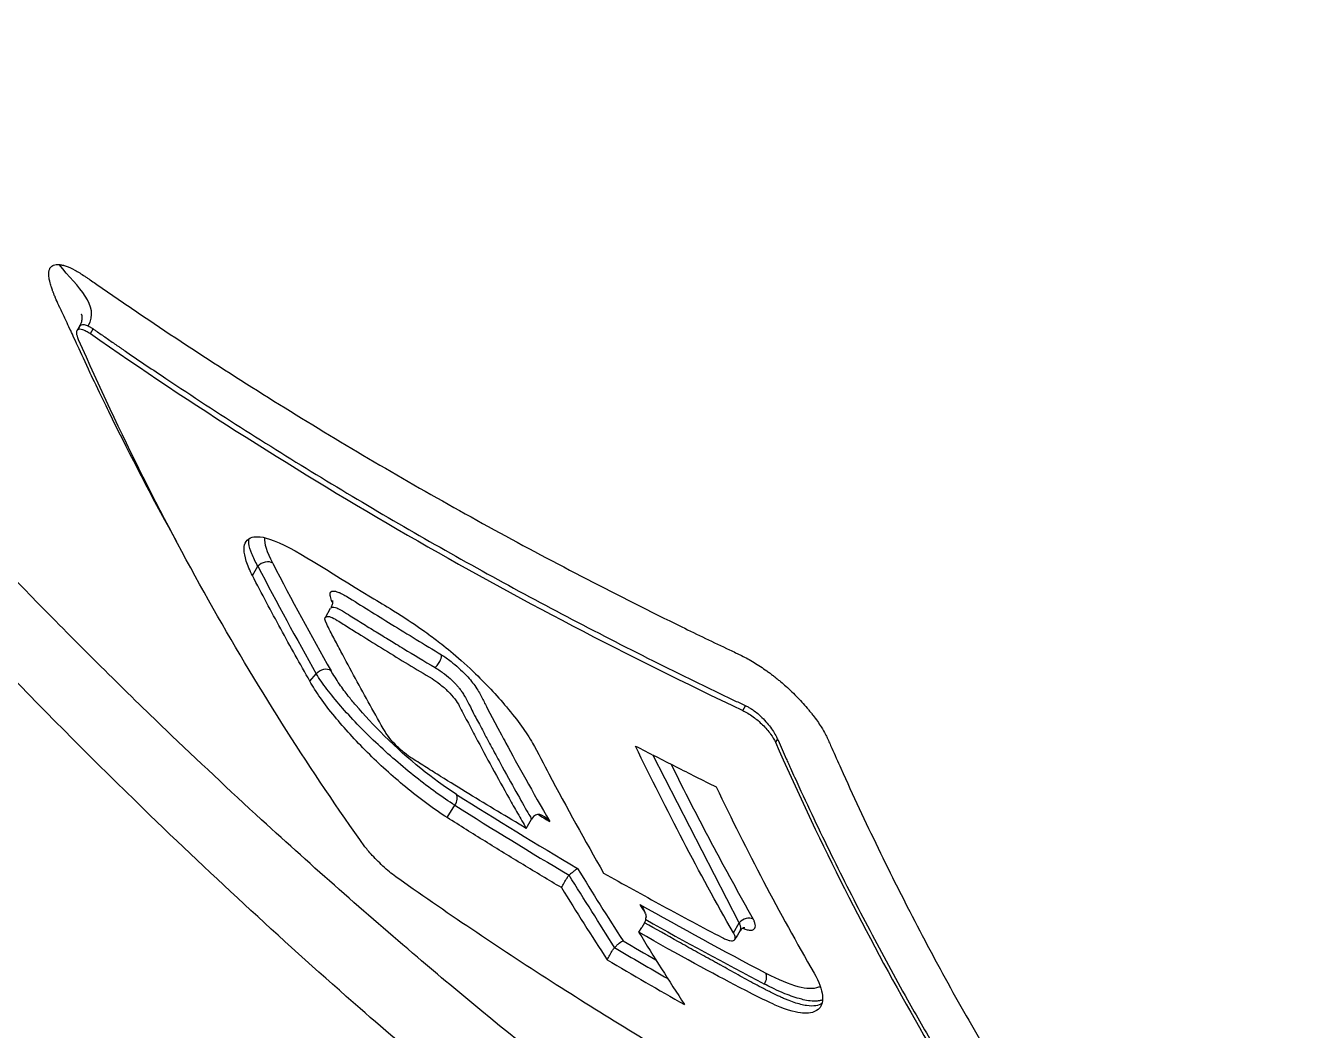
# Model space of a CAD drawing. Header units: millimetres. Extents: x 0 to 4378, y 0 to 2376.
# Drawn here: x 2554.29 to 2578.02, y 1107.85 to 1126.67 of the extents above; entities that cross this region are included whole.
import ezdxf

# ---------------------------------------------------------------- set-up
doc = ezdxf.new("R2010")
doc.units = ezdxf.units.MM
doc.header["$LTSCALE"] = 0.2
doc.layers.add('01_Object Line', color=4, linetype='Continuous')

# ---------------------------------------------------------------- blocks, each defined once
blk = doc.blocks.new('Blk$A32R2-0W24N')
for p, q in [((-153.454, 87.009), (-153.497, 86.935)), ((-153.252, 86.874), (-153.2, 86.963)), ((-150.217, 82.343), (-150.116, 82.518)), ((-148.854, 81.56), (-148.755, 81.732)), ((-149.143, 80.366), (-149.023, 80.504)), ((-146.916, 80.692), (-146.916, 80.692)), ((-141.043, 79.819), (-140.991, 79.908)), ((-145.531, 79.312), (-145.531, 79.312)), ((-140.395, 79.29), (-140.432, 79.226)), ((-141.107, 75.845), (-142.725, 78.986)), ((-146.572, 77.812), (-146.429, 78.044)), ((-145.094, 77.611), (-144.994, 77.785)), ((-142.986, 75.665), (-142.934, 75.755)), ((-142.882, 75.845), (-142.934, 75.755)), ((-142.664, 75.722), (-142.664, 75.722)), ((-141.217, 75.654), (-141.107, 75.845)), ((-140.004, 74.328), (-140.003, 74.328))]:
    blk.add_line(p, q)
for centre, major_axis, ratio, start_param, end_param in [((-149.974, 82.436), (0.178, 0.092), 0.765538, 0.402245, 2.027826), ((-72.587, 168.363), (-60.318, -104.474), 0.577358, 5.92804, 5.957788), ((-72.407, 168.261), (-60.259, -104.281), 0.577484, 5.928254, 5.958002), ((-88.628, 91.389), (83.621, -22.436), 0.369697, 4.019009, 4.03304), ((-88.628, 91.389), (83.621, -22.436), 0.369697, 4.03304, 4.048575), ((-148.574, 79.731), (-1.887, -1.142), 0.164807, 2.686739, 3.109899), ((-148.882, 80.422), (0.174, 0.099), 0.773645, 0.369029, 1.995393), ((-64.311, 163.88), (-60.369, -104.64), 0.577252, 5.914776, 5.957186), ((-146.53, 78.103), (0.107, 0.169), 0.586007, 4.737118, 6.001225), ((-71.067, 161.223), (-98.866, -59.022), 0.777152, 0.373252, 0.401665), ((-70.988, 161.044), (-99.039, -58.95), 0.776926, 0.374253, 0.401019), ((-103.582, 75.998), (-62.109, 23.647), 0.241327, 0.938886, 0.943563), ((-67.973, 166.423), (-60.674, -105.048), 0.577401, 5.976389, 5.997489), ((-68.131, 166.493), (-60.859, -105.378), 0.577385, 5.978619, 5.999674), ((-93.761, 172.265), (26.705, 114.175), 0.494212, 2.6757, 2.678414), ((-71.093, 161.208), (98.842, 59.009), 0.777152, 3.557662, 3.58608), ((-71.009, 161.028), (-99.019, -58.936), 0.776937, 0.418707, 0.445475), ((-140.966, 75.763), (0.174, 0.099), 0.773535, 0.465972, 1.995859), ((-71.716, 158.139), (-96.822, -57.829), 0.777186, 0.401407, 0.409151), ((-66.699, 165.669), (-60.833, -105.398), 0.577331, 5.978461, 5.999516), ((-71.584, 157.962), (-97.083, -57.708), 0.776828, 0.401327, 0.413827), ((-71.718, 157.732), (-97.084, -57.709), 0.776825, 0.401265, 0.419412), ((-140.732, 74.753), (0.093, 0.177), 0.567955, 4.687599, 5.953582)]:
    blk.add_ellipse(centre, major_axis=major_axis, ratio=ratio, start_param=start_param, end_param=end_param)
for points, knots in [([(-53.697, 88.054), (-53.7, 88.055), (-53.725, 88.072), (-53.811, 88.124), (-53.848, 88.147), (-53.974, 88.223), (-54.077, 88.285), (-54.442, 88.503), (-54.759, 88.691), (-55.911, 89.37), (-56.951, 89.979), (-59.07, 91.215), (-60.022, 91.769), (-62.096, 92.974), (-62.954, 93.471), (-63.29, 93.668), (-63.35, 93.702), (-63.594, 93.845), (-63.779, 93.953), (-64.732, 94.512), (-65.564, 94.998), (-67.429, 96.089), (-68.473, 96.699), (-70.07, 97.632), (-70.567, 97.923), (-71.243, 98.317), (-71.402, 98.411), (-71.728, 98.601), (-71.892, 98.696), (-72.393, 98.986), (-72.749, 99.193), (-73.775, 99.788), (-74.449, 100.179), (-76.763, 101.52), (-78.447, 102.495), (-81.041, 103.997), (-81.913, 104.502), (-83.245, 105.273), (-83.696, 105.533), (-85.116, 106.355), (-86.083, 106.914), (-88.011, 108.028), (-88.956, 108.574), (-90.863, 109.676), (-91.814, 110.225), (-93.711, 111.321), (-94.654, 111.865), (-99.276, 114.533), (-103.105, 116.741), (-108.708, 119.969), (-110.395, 120.941), (-115.078, 123.638), (-118.108, 125.382), (-125.732, 129.772), (-130.307, 132.405), (-135.83, 135.586), (-136.92, 136.214), (-138.799, 137.297), (-139.595, 137.756), (-140.968, 138.547), (-141.55, 138.883), (-142.986, 139.711), (-143.831, 140.199), (-145.485, 141.153), (-146.292, 141.619), (-147.079, 142.073)], [0.000001, 0.000001, 0.000001, 0.000001, 0.020999, 0.020999, 0.03362, 0.03362, 0.058853, 0.058853, 0.10929, 0.10929, 0.210139, 0.210139, 0.277387, 0.277387, 0.343259, 0.343259, 0.357255, 0.357255, 0.400141, 0.400141, 0.572106, 0.572106, 0.758153, 0.758153, 0.839265, 0.839265, 0.865124, 0.865124, 0.885821, 0.885821, 0.936976, 0.936976, 1.031169, 1.031169, 1.255712, 1.255712, 1.367089, 1.367089, 1.423303, 1.423303, 1.543936, 1.543936, 1.662482, 1.662482, 1.779397, 1.779397, 1.892284, 1.892284, 2.327177, 2.327177, 2.51121, 2.51121, 2.83327, 2.83327, 3.318061, 3.318061, 3.439024, 3.439024, 3.529698, 3.529698, 3.597738, 3.597738, 3.699741, 3.699741, 3.801674, 3.801674, 3.801674, 3.801674]), ([(-136.433, 67.464), (-136.473, 67.488), (-136.505, 67.506), (-136.576, 67.547), (-136.611, 67.568), (-136.719, 67.631), (-136.791, 67.673), (-137.009, 67.802), (-137.156, 67.889), (-137.614, 68.166), (-137.928, 68.361), (-139.022, 69.056), (-139.822, 69.591), (-142.37, 71.373), (-144.155, 72.735), (-146.326, 74.52), (-146.728, 74.856), (-148.107, 76.028), (-149.081, 76.888), (-150.646, 78.323), (-151.243, 78.883), (-152.604, 80.19), (-153.365, 80.944), (-154.777, 82.383), (-155.43, 83.067), (-156.418, 84.129), (-156.76, 84.501), (-158.801, 86.76), (-160.424, 88.692), (-162.693, 91.611), (-163.418, 92.581), (-164.808, 94.521), (-165.474, 95.491), (-166.725, 97.405), (-167.312, 98.347), (-168.42, 100.22), (-168.939, 101.149), (-171.365, 105.761), (-172.663, 109.179), (-173.392, 112.861), (-173.491, 113.527), (-173.641, 115.123), (-173.643, 116.017), (-173.515, 117.251), (-173.449, 117.644), (-173.275, 118.393), (-173.165, 118.749), (-173.034, 119.085)], [0.000001, 0.000001, 0.000001, 0.000001, 0.017289, 0.017289, 0.034993, 0.034993, 0.070506, 0.070506, 0.142461, 0.142461, 0.294734, 0.294734, 0.67969, 0.67969, 1.52071, 1.52071, 1.712137, 1.712137, 2.17847, 2.17847, 2.468632, 2.468632, 2.845677, 2.845677, 3.177241, 3.177241, 3.354712, 3.354712, 4.246918, 4.246918, 4.688059, 4.688059, 5.129475, 5.129475, 5.562211, 5.562211, 5.997516, 5.997516, 7.753462, 7.753462, 8.159608, 8.159608, 8.770872, 8.770872, 9.07783, 9.07783, 9.385555, 9.385555, 9.385555, 9.385555]), ([(-135.914, 65.213), (-136.083, 65.311), (-136.534, 65.57), (-137.598, 66.227), (-138.025, 66.499), (-138.74, 66.966), (-139.027, 67.156), (-140.457, 68.121), (-141.619, 68.953), (-143.558, 70.414), (-144.336, 71.02), (-146.147, 72.478), (-147.179, 73.344), (-149.574, 75.438), (-150.929, 76.688), (-154.037, 79.704), (-155.772, 81.506), (-157.881, 83.852), (-158.319, 84.349), (-158.968, 85.099), (-159.182, 85.348), (-159.605, 85.846), (-159.815, 86.095), (-160.131, 86.475), (-160.237, 86.603), (-160.555, 86.988), (-160.762, 87.24), (-161.171, 87.744), (-161.371, 87.994), (-161.669, 88.369), (-161.767, 88.494), (-161.969, 88.751), (-162.073, 88.883), (-162.277, 89.146), (-162.379, 89.277), (-162.684, 89.673), (-162.888, 89.941), (-163.27, 90.446), (-163.455, 90.693), (-163.818, 91.184), (-163.996, 91.426), (-164.529, 92.161), (-164.878, 92.653), (-165.581, 93.663), (-165.937, 94.187), (-166.583, 95.159), (-166.874, 95.606), (-167.251, 96.199), (-167.329, 96.323), (-167.721, 96.947), (-168.022, 97.44), (-168.463, 98.179), (-168.608, 98.425), (-168.89, 98.912), (-169.029, 99.155), (-169.302, 99.639), (-169.434, 99.877), (-169.632, 100.237), (-169.698, 100.359), (-169.826, 100.596), (-169.888, 100.71), (-170.014, 100.948), (-170.077, 101.068), (-170.254, 101.406), (-170.372, 101.635), (-171.369, 103.598), (-172.117, 105.283), (-172.776, 107.039), (-172.83, 107.188), (-172.937, 107.483), (-172.988, 107.627), (-173.086, 107.908), (-173.133, 108.047), (-173.224, 108.318), (-173.267, 108.451), (-173.351, 108.712), (-173.391, 108.841), (-173.505, 109.21), (-173.577, 109.454), (-173.774, 110.15), (-173.889, 110.602), (-174.03, 111.214), (-174.071, 111.401), (-174.128, 111.676), (-174.145, 111.763), (-174.195, 112.018), (-174.226, 112.185), (-174.281, 112.506), (-174.306, 112.659), (-174.371, 113.097), (-174.408, 113.377), (-174.489, 114.136), (-174.52, 114.604), (-174.539, 115.394), (-174.535, 115.724), (-174.497, 116.525), (-174.448, 116.985), (-174.335, 117.64), (-174.291, 117.853), (-174.215, 118.164), (-174.188, 118.267), (-174.145, 118.418), (-174.13, 118.468), (-174.107, 118.542), (-174.1, 118.567), (-174.088, 118.604), (-174.084, 118.616), (-174.076, 118.641), (-174.072, 118.653), (-174.068, 118.665)], [0.000492, 0.000492, 0.000492, 0.000492, 0.070477, 0.070477, 0.116784, 0.116784, 0.147598, 0.147598, 0.270163, 0.270163, 0.35129, 0.35129, 0.459378, 0.459378, 0.603543, 0.603543, 0.795477, 0.795477, 0.846759, 0.846759, 0.872247, 0.872247, 0.897546, 0.897546, 0.910816, 0.910816, 0.936058, 0.936058, 0.961053, 0.961053, 0.973407, 0.973407, 0.986612, 0.986612, 0.999925, 0.999925, 1.026343, 1.026343, 1.051465, 1.051465, 1.076258, 1.076258, 1.125243, 1.125243, 1.177878, 1.177878, 1.224985, 1.224985, 1.237745, 1.237745, 1.287061, 1.287061, 1.311764, 1.311764, 1.336615, 1.336615, 1.361333, 1.361333, 1.372959, 1.372959, 1.384222, 1.384222, 1.395507, 1.395507, 1.41867, 1.41867, 1.596072, 1.596072, 1.612752, 1.612752, 1.628768, 1.628768, 1.644172, 1.644172, 1.659003, 1.659003, 1.673475, 1.673475, 1.702106, 1.702106, 1.756638, 1.756638, 1.781274, 1.781274, 1.792708, 1.792708, 1.814679, 1.814679, 1.835454, 1.835454, 1.874477, 1.874477, 1.942807, 1.942807, 1.994085, 1.994085, 2.070998, 2.070998, 2.109452, 2.109452, 2.128666, 2.128666, 2.138273, 2.138273, 2.143077, 2.143077, 2.145479, 2.145479, 2.147874, 2.147874, 2.147874, 2.147874]), ([(-135.914, 65.213), (-135.813, 65.156), (-135.475, 64.963), (-134.851, 64.622), (-134.587, 64.48), (-133.808, 64.073), (-133.294, 63.817), (-131.779, 63.099), (-130.797, 62.682), (-129.227, 62.088), (-128.592, 61.867), (-127.631, 61.567), (-127.288, 61.467), (-126.047, 61.134), (-125.181, 60.953), (-123.277, 60.682), (-122.247, 60.632), (-120.767, 60.742), (-120.257, 60.82), (-117.427, 61.499), (-116.052, 62.893), (-114.904, 65.428), (-114.658, 66.522), (-114.481, 69.563), (-114.687, 72.529), (-117.2, 79.25), (-118.322, 81.641), (-121.059, 86.578), (-122.673, 89.121), (-124.493, 91.668)], [-11.591769, -11.591769, -11.591769, -11.591769, -11.369233, -11.369233, -11.2055, -11.2055, -10.879051, -10.879051, -10.229253, -10.229253, -9.808886, -9.808886, -9.569695, -9.569695, -8.931682, -8.931682, -8.097781, -8.097781, -7.622133, -7.622133, -5.29353, -5.29353, -3.945591, -3.945591, -1.974095, -1.974095, -0.987299, -0.987299, -0.000001, -0.000001, -0.000001, -0.000001]), ([(-136.433, 67.464), (-136.407, 67.45), (-136.387, 67.438), (-136.342, 67.412), (-136.32, 67.399), (-136.252, 67.361), (-136.206, 67.335), (-136.07, 67.258), (-135.979, 67.207), (-135.703, 67.053), (-135.519, 66.952), (-134.927, 66.634), (-134.527, 66.428), (-132.979, 65.66), (-131.848, 65.167), (-129.302, 64.199), (-127.904, 63.783), (-124.735, 63.127), (-123.057, 63.04), (-119.25, 63.631), (-117.759, 64.804), (-115.836, 68.339), (-115.814, 70.939), (-116.679, 75.912), (-117.602, 78.668), (-120.363, 84.636), (-122.185, 87.799), (-124.398, 91.048)], [-6.407087, -6.407087, -6.407087, -6.407087, -6.401237, -6.401237, -6.39525, -6.39525, -6.383254, -6.383254, -6.359103, -6.359103, -6.309555, -6.309555, -6.200269, -6.200269, -5.881807, -5.881807, -5.449682, -5.449682, -4.832371, -4.832371, -3.815475, -3.815475, -2.514487, -2.514487, -1.264317, -1.264317, -0.000001, -0.000001, -0.000001, -0.000001]), ([(-151.636, 82.976), (-152.036, 83.697), (-152.421, 84.433), (-152.793, 85.184), (-152.872, 85.344), (-152.943, 85.489), (-153.007, 85.619), (-153.109, 85.831), (-153.191, 86.004), (-153.253, 86.136), (-153.44, 86.534), (-153.565, 86.81), (-153.633, 86.958), (-153.659, 87.014), (-153.683, 87.067), (-153.706, 87.115), (-153.721, 87.148), (-153.732, 87.171), (-153.76, 87.23), (-153.775, 87.263), (-153.793, 87.302), (-153.815, 87.348), (-153.816, 87.351), (-153.818, 87.354), (-153.82, 87.358), (-153.847, 87.416), (-153.87, 87.467), (-153.889, 87.509), (-153.898, 87.53), (-153.906, 87.549), (-153.913, 87.566), (-153.917, 87.575), (-153.922, 87.587), (-153.928, 87.602), (-153.931, 87.609), (-153.934, 87.617), (-153.938, 87.626), (-153.94, 87.633), (-153.943, 87.639), (-153.946, 87.646), (-153.948, 87.652), (-153.95, 87.657), (-153.952, 87.663), (-153.955, 87.672), (-153.959, 87.68), (-153.962, 87.689), (-153.97, 87.712), (-153.978, 87.735), (-153.985, 87.758), (-153.993, 87.784), (-154.003, 87.816), (-154.011, 87.853), (-154.018, 87.88), (-154.024, 87.91), (-154.027, 87.941), (-154.029, 87.961), (-154.03, 87.978), (-154.03, 87.993), (-154.03, 87.998), (-154.029, 88.003), (-154.029, 88.008), (-154.029, 88.013), (-154.029, 88.018), (-154.028, 88.022), (-154.027, 88.033), (-154.026, 88.042), (-154.024, 88.05), (-154.022, 88.061), (-154.019, 88.069), (-154.017, 88.073), (-154.015, 88.081), (-154.011, 88.089), (-154.008, 88.096), (-153.996, 88.117), (-153.979, 88.136), (-153.954, 88.148), (-153.95, 88.15), (-153.946, 88.152), (-153.942, 88.154), (-153.926, 88.161), (-153.909, 88.164), (-153.894, 88.166), (-153.868, 88.169), (-153.847, 88.167), (-153.837, 88.166)], [-0.9584839, -0.9584839, -0.9584839, -0.9584839, -0.5714286, -0.5714286, -0.5714286, -0.517013, -0.517013, -0.517013, -0.4285714, -0.4285714, -0.4285714, -0.2857143, -0.2857143, -0.2857143, -0.2513176, -0.2513176, -0.2513176, -0.2280904, -0.2280904, -0.2280904, -0.2152452, -0.2152452, -0.2152452, -0.2142857, -0.2142857, -0.2142857, -0.1903263, -0.1903263, -0.1903263, -0.1785714, -0.1785714, -0.1785714, -0.170079, -0.170079, -0.170079, -0.1658975, -0.1658975, -0.1658975, -0.16301, -0.16301, -0.16301, -0.1607143, -0.1607143, -0.1607143, -0.15572, -0.15572, -0.15572, -0.1428571, -0.1428571, -0.1428571, -0.1223688, -0.1223688, -0.1223688, -0.1071429, -0.1071429, -0.1071429, -0.0986615, -0.0986615, -0.0986615, -0.0956016, -0.0956016, -0.0956016, -0.0922441, -0.0922441, -0.0922441, -0.0841138, -0.0841138, -0.0841138, -0.0714286, -0.0714286, -0.0714286, -0.0625785, -0.0625785, -0.0625785, -0.0357143, -0.0357143, -0.0357143, -0.0328765, -0.0328765, -0.0328765, -0.0209459, -0.0209459, -0.0209459, 0, 0, 0, 0]), ([(-153.837, 88.166), (-153.827, 88.165), (-153.817, 88.164), (-153.806, 88.162), (-153.801, 88.162), (-153.796, 88.161), (-153.791, 88.16), (-153.785, 88.159), (-153.78, 88.157), (-153.774, 88.156), (-153.769, 88.155), (-153.763, 88.154), (-153.757, 88.152), (-153.751, 88.151), (-153.746, 88.149), (-153.74, 88.147), (-153.728, 88.144), (-153.716, 88.14), (-153.703, 88.136), (-153.654, 88.118), (-153.599, 88.094), (-153.541, 88.062), (-153.482, 88.031), (-153.42, 87.992), (-153.355, 87.948), (-153.338, 87.937), (-153.322, 87.925), (-153.305, 87.914), (-153.289, 87.902), (-153.272, 87.891), (-153.256, 87.879), (-153.223, 87.856), (-153.19, 87.834), (-153.157, 87.811), (-152.892, 87.627), (-152.626, 87.445), (-152.359, 87.264), (-151.825, 86.903), (-151.285, 86.547), (-150.74, 86.197), (-150.195, 85.847), (-149.645, 85.502), (-149.09, 85.164), (-148.535, 84.826), (-147.976, 84.494), (-147.411, 84.167)], [-1, -1, -1, -1, -0.9989185, -0.9989185, -0.9989185, -0.9983778, -0.9983778, -0.9983778, -0.9978371, -0.9978371, -0.9978371, -0.9972963, -0.9972963, -0.9972963, -0.9967556, -0.9967556, -0.9967556, -0.9956741, -0.9956741, -0.9956741, -0.9913482, -0.9913482, -0.9913482, -0.9870224, -0.9870224, -0.9870224, -0.9859409, -0.9859409, -0.9859409, -0.9848594, -0.9848594, -0.9848594, -0.9826965, -0.9826965, -0.9826965, -0.965393, -0.965393, -0.965393, -0.930786, -0.930786, -0.930786, -0.896179, -0.896179, -0.896179, -0.8616263, -0.8616263, -0.8616263, -0.8616263]), ([(-153.453, 87.01), (-153.444, 87.026), (-153.435, 87.043), (-153.422, 87.074), (-153.417, 87.088), (-153.406, 87.126), (-153.404, 87.148), (-153.403, 87.183), (-153.405, 87.196), (-153.407, 87.212), (-153.408, 87.216), (-153.411, 87.226), (-153.412, 87.228), (-153.413, 87.229), (-153.413, 87.23), (-153.414, 87.232), (-153.414, 87.233), (-153.415, 87.235), (-153.416, 87.236), (-153.416, 87.238), (-153.416, 87.238), (-153.416, 87.238), (-153.416, 87.238), (-153.416, 87.238), (-153.416, 87.238), (-153.416, 87.238)], [0, 0, 0, 0, 0.00597367, 0.00597367, 0.01138515, 0.01138515, 0.02053171, 0.02053171, 0.02921049, 0.02921049, 0.03389334, 0.03389334, 0.03922284, 0.03922284, 0.04001784, 0.04001784, 0.04080401, 0.04080401, 0.04131178, 0.04131178, 0.0413347, 0.0413347, 0.0413533, 0.0413533, 0.04135544, 0.04135544, 0.04135544, 0.04135544]), ([(-153.471, 86.76), (-153.491, 86.807), (-153.504, 86.847), (-153.509, 86.914), (-153.501, 86.939), (-153.462, 86.963), (-153.434, 86.963), (-153.377, 86.945), (-153.354, 86.935), (-153.305, 86.909), (-153.279, 86.893), (-153.252, 86.874)], [-0.09630603, -0.09630603, -0.09630603, -0.09630603, -0.07320762, -0.07320762, -0.04828154, -0.04828154, -0.02519492, -0.02519492, -0.01231734, -0.01231734, -0.000001, -0.000001, -0.000001, -0.000001]), ([(-153.454, 87.009), (-153.447, 87.022), (-153.436, 87.032), (-153.422, 87.038), (-153.407, 87.044), (-153.388, 87.046), (-153.366, 87.043), (-153.344, 87.04), (-153.319, 87.032), (-153.291, 87.019)], [0.4848578, 0.4848578, 0.4848578, 0.4848578, 0.647914, 0.647914, 0.647914, 0.823957, 0.823957, 0.823957, 0.9999999, 0.9999999, 0.9999999, 0.9999999]), ([(-153.291, 87.019), (-153.278, 87.013), (-153.265, 87.005), (-153.251, 86.997), (-153.244, 86.992), (-153.236, 86.988), (-153.229, 86.983), (-153.222, 86.978), (-153.215, 86.973), (-153.207, 86.968), (-153.205, 86.966), (-153.203, 86.965), (-153.2, 86.963)], [0.0000001, 0.0000001, 0.0000001, 0.0000001, 0.4648523, 0.4648523, 0.4648523, 0.6972784, 0.6972784, 0.6972784, 0.9297046, 0.9297046, 0.9297046, 0.9999999, 0.9999999, 0.9999999, 0.9999999]), ([(-153.252, 86.874), (-151.342, 85.542), (-149.363, 84.284), (-147.316, 83.103), (-145.288, 81.932), (-143.195, 80.837), (-141.043, 79.819)], [0, 0, 0, 0, 0.502185, 0.502185, 0.502185, 1, 1, 1, 1]), ([(-153.2, 86.963), (-153.195, 86.96), (-153.19, 86.956), (-153.185, 86.952), (-153.177, 86.947), (-153.17, 86.942), (-153.162, 86.936), (-153.147, 86.926), (-153.132, 86.915), (-153.117, 86.905), (-153.056, 86.863), (-152.996, 86.821), (-152.935, 86.779), (-152.874, 86.737), (-152.814, 86.695), (-152.753, 86.653), (-152.738, 86.643), (-152.722, 86.632), (-152.707, 86.622), (-152.692, 86.611), (-152.677, 86.601), (-152.662, 86.591), (-152.631, 86.57), (-152.601, 86.549), (-152.57, 86.528), (-152.327, 86.362), (-152.082, 86.196), (-151.836, 86.032), (-151.344, 85.704), (-150.848, 85.38), (-150.347, 85.061), (-149.847, 84.743), (-149.342, 84.429), (-148.832, 84.12), (-148.323, 83.811), (-147.809, 83.507), (-147.291, 83.207), (-146.774, 82.908), (-146.251, 82.614), (-145.725, 82.324), (-145.199, 82.035), (-144.668, 81.751), (-144.134, 81.471), (-143.599, 81.192), (-143.061, 80.917), (-142.518, 80.648), (-142.247, 80.513), (-141.975, 80.38), (-141.702, 80.248), (-141.668, 80.231), (-141.633, 80.215), (-141.599, 80.198), (-141.582, 80.19), (-141.565, 80.182), (-141.548, 80.174), (-141.531, 80.166), (-141.514, 80.157), (-141.497, 80.149), (-141.428, 80.116), (-141.36, 80.083), (-141.291, 80.051), (-141.223, 80.018), (-141.154, 79.985), (-141.085, 79.953), (-141.068, 79.945), (-141.051, 79.937), (-141.034, 79.928), (-141.025, 79.924), (-141.017, 79.92), (-141.008, 79.916), (-141.003, 79.914), (-140.997, 79.911), (-140.991, 79.908)], [0, 0, 0, 0, 0.0013857, 0.0013857, 0.0013857, 0.0033723, 0.0033723, 0.0033723, 0.0073454, 0.0073454, 0.0073454, 0.0232379, 0.0232379, 0.0232379, 0.0391303, 0.0391303, 0.0391303, 0.0431034, 0.0431034, 0.0431034, 0.0470765, 0.0470765, 0.0470765, 0.0550227, 0.0550227, 0.0550227, 0.1185925, 0.1185925, 0.1185925, 0.2457321, 0.2457321, 0.2457321, 0.3728716, 0.3728716, 0.3728716, 0.5000112, 0.5000112, 0.5000112, 0.6271507, 0.6271507, 0.6271507, 0.7543218, 0.7543218, 0.7543218, 0.8814771, 0.8814771, 0.8814771, 0.9450548, 0.9450548, 0.9450548, 0.953002, 0.953002, 0.953002, 0.9569756, 0.9569756, 0.9569756, 0.9609492, 0.9609492, 0.9609492, 0.9768436, 0.9768436, 0.9768436, 0.992738, 0.992738, 0.992738, 0.9967116, 0.9967116, 0.9967116, 0.9986984, 0.9986984, 0.9986984, 1, 1, 1, 1]), ([(-148.112, 77.267), (-149.122, 78.681), (-150.069, 80.169), (-151.86, 83.332), (-152.7, 85.009), (-153.471, 86.76)], [-1.719587, -1.719587, -1.719587, -1.719587, -0.870829, -0.870829, -0.000001, -0.000001, -0.000001, -0.000001]), ([(-147.411, 84.167), (-147.41, 84.167), (-147.409, 84.166), (-147.408, 84.166), (-146.843, 83.839), (-146.272, 83.518), (-145.697, 83.203), (-145.121, 82.888), (-144.54, 82.579), (-143.955, 82.276), (-143.37, 81.973), (-142.78, 81.676), (-142.185, 81.385), (-141.887, 81.24), (-141.589, 81.096), (-141.289, 80.953), (-141.252, 80.935), (-141.214, 80.918), (-141.177, 80.9), (-141.158, 80.891), (-141.139, 80.882), (-141.12, 80.873), (-141.102, 80.864), (-141.083, 80.855), (-141.064, 80.846), (-140.988, 80.809), (-140.91, 80.766), (-140.831, 80.718), (-140.752, 80.669), (-140.671, 80.616), (-140.592, 80.559), (-140.572, 80.545), (-140.552, 80.53), (-140.532, 80.515), (-140.523, 80.508), (-140.513, 80.5), (-140.503, 80.493)], [-0.8616263, -0.8616263, -0.8616263, -0.8616263, -0.861572, -0.861572, -0.861572, -0.826965, -0.826965, -0.826965, -0.7923494, -0.7923494, -0.7923494, -0.7577381, -0.7577381, -0.7577381, -0.7404325, -0.7404325, -0.7404325, -0.7382693, -0.7382693, -0.7382693, -0.7371877, -0.7371877, -0.7371877, -0.7361061, -0.7361061, -0.7361061, -0.7317796, -0.7317796, -0.7317796, -0.7274532, -0.7274532, -0.7274532, -0.7263716, -0.7263716, -0.7263716, -0.7258308, -0.7258308, -0.7258308, -0.7258308]), ([(-150.217, 82.343), (-150.268, 82.441), (-150.308, 82.533), (-150.36, 82.696), (-150.373, 82.767), (-150.374, 82.896), (-150.361, 83.007), (-150.185, 83.079), (-150.078, 83.087), (-149.456, 82.883), (-148.794, 82.413), (-147.832, 81.839), (-147.755, 81.797), (-147.177, 81.435), (-146.922, 81.248), (-146.659, 81.048), (-146.398, 80.844), (-145.858, 80.328), (-145.65, 80.106), (-145.25, 79.629), (-145.092, 79.406), (-144.882, 79.048), (-144.751, 78.785), (-144.337, 78.002), (-143.995, 77.382), (-143.646, 76.774)], [-1.490546, -1.490546, -1.490546, -1.490546, -1.372171, -1.372171, -1.254036, -1.254036, -1.123299, -1.123299, -1.043679, -1.043679, -0.850826, -0.850826, -0.807838, -0.807838, -0.709589, -0.709589, -0.595224, -0.595224, -0.510831, -0.510831, -0.413449, -0.413449, -0.333919, -0.333919, 0, 0, 0, 0]), ([(-150.116, 82.518), (-150.164, 82.602), (-150.202, 82.681), (-150.231, 82.752), (-150.259, 82.823), (-150.277, 82.886), (-150.284, 82.942), (-150.288, 82.969), (-150.289, 82.995), (-150.287, 83.018), (-150.287, 83.023), (-150.286, 83.029), (-150.285, 83.034)], [0, 0, 0, 0, 0.1145176, 0.1145176, 0.1145176, 0.2290353, 0.2290353, 0.2290353, 0.2862941, 0.2862941, 0.2862941, 0.2995311, 0.2995311, 0.2995311, 0.2995311]), ([(-149.143, 80.366), (-149.327, 80.69), (-149.509, 81.016), (-149.867, 81.675), (-150.043, 82.007), (-150.217, 82.343)], [0.000001, 0.000001, 0.000001, 0.000001, 0.1762141, 0.1762141, 0.3524272, 0.3524272, 0.3524272, 0.3524272]), ([(-148.715, 81.829), (-148.718, 81.835), (-148.72, 81.841), (-148.723, 81.846), (-148.73, 81.861), (-148.743, 81.89), (-148.753, 81.926), (-148.764, 81.963), (-148.765, 81.984), (-148.765, 81.997), (-148.765, 82.005), (-148.764, 82.012), (-148.762, 82.019), (-148.761, 82.025), (-148.758, 82.03), (-148.755, 82.034), (-148.753, 82.037), (-148.752, 82.038), (-148.75, 82.04), (-148.74, 82.05), (-148.725, 82.055), (-148.706, 82.055), (-148.7, 82.055), (-148.686, 82.055), (-148.661, 82.049)], [-0.1950404, -0.1950404, -0.1950404, -0.1950404, -0.1875, -0.1875, -0.1875, -0.15625, -0.15625, -0.15625, -0.125, -0.125, -0.125, -0.1132064, -0.1132064, -0.1132064, -0.1029257, -0.1029257, -0.1029257, -0.0982143, -0.0982143, -0.0982143, -0.0714286, -0.0714286, -0.0714286, -0.0535714, -0.0535714, -0.0535714, -0.0535714]), ([(-148.661, 82.049), (-148.653, 82.047), (-148.645, 82.045), (-148.637, 82.042), (-148.625, 82.038), (-148.615, 82.034), (-148.604, 82.03), (-148.59, 82.024), (-148.568, 82.015), (-148.535, 81.998), (-148.501, 81.981), (-148.473, 81.964), (-148.453, 81.953)], [-0.05357143, -0.05357143, -0.05357143, -0.05357143, -0.04596765, -0.04596765, -0.04596765, -0.03571429, -0.03571429, -0.03571429, -0.01785714, -0.01785714, -0.01785714, 0, 0, 0, 0]), ([(-148.745, 81.744), (-148.742, 81.749), (-148.74, 81.754), (-148.729, 81.781), (-148.721, 81.802), (-148.714, 81.832), (-148.713, 81.842), (-148.711, 81.855), (-148.711, 81.859), (-148.711, 81.869), (-148.711, 81.873), (-148.711, 81.877), (-148.711, 81.878), (-148.711, 81.878)], [0.00184563, 0.00184563, 0.00184563, 0.00184563, 0.00366163, 0.00366163, 0.01095725, 0.01095725, 0.01487685, 0.01487685, 0.01720262, 0.01720262, 0.02085476, 0.02085476, 0.02385617, 0.02385617, 0.02385617, 0.02385617]), ([(-148.661, 81.745), (-148.636, 81.737), (-148.605, 81.722), (-148.568, 81.701), (-148.525, 81.677), (-148.474, 81.645), (-148.422, 81.612), (-148.342, 81.562), (-148.257, 81.51), (-148.164, 81.451), (-148.082, 81.401), (-147.996, 81.348), (-147.904, 81.291), (-147.822, 81.24), (-147.736, 81.187), (-147.644, 81.132), (-147.606, 81.108), (-147.568, 81.085), (-147.528, 81.061), (-147.481, 81.032), (-147.433, 81.003), (-147.384, 80.973), (-147.203, 80.863), (-147.007, 80.746), (-146.796, 80.62)], [0.4004159, 0.4004159, 0.4004159, 0.4004159, 0.4570088, 0.4570088, 0.4570088, 0.5226685, 0.5226685, 0.5226685, 0.6227312, 0.6227312, 0.6227312, 0.7095476, 0.7095476, 0.7095476, 0.7873, 0.7873, 0.7873, 0.8197623, 0.8197623, 0.8197623, 0.8583457, 0.8583457, 0.8583457, 1, 1, 1, 1]), ([(-148.829, 81.434), (-148.87, 81.512), (-148.871, 81.563), (-148.815, 81.583), (-148.788, 81.58), (-148.718, 81.556), (-148.676, 81.534), (-148.557, 81.459), (-148.483, 81.413), (-148.337, 81.32), (-148.263, 81.274), (-148.043, 81.137), (-147.896, 81.045), (-147.6, 80.864), (-147.452, 80.773), (-147.155, 80.593), (-147.006, 80.503), (-146.81, 80.386), (-146.76, 80.35), (-146.658, 80.269), (-146.607, 80.224), (-146.464, 80.081), (-146.388, 79.985), (-146.323, 79.858), (-146.297, 79.809), (-146.247, 79.711), (-146.222, 79.663), (-146.145, 79.517), (-146.094, 79.42), (-145.94, 79.13), (-145.837, 78.938), (-145.628, 78.555), (-145.522, 78.365), (-145.363, 78.081), (-145.31, 77.987), (-145.202, 77.799), (-145.148, 77.705), (-145.094, 77.611)], [0, 0, 0, 0, 0.049586, 0.049586, 0.074046, 0.074046, 0.09857, 0.09857, 0.137167, 0.137167, 0.175764, 0.175764, 0.252958, 0.252958, 0.330152, 0.330152, 0.407345, 0.407345, 0.43188, 0.43188, 0.45635, 0.45635, 0.505944, 0.505944, 0.536823, 0.536823, 0.567702, 0.567702, 0.629461, 0.629461, 0.752975, 0.752975, 0.876487, 0.876487, 0.938244, 0.938244, 1, 1, 1, 1]), ([(-145.094, 77.611), (-145.274, 77.718), (-145.453, 77.825), (-145.632, 77.932), (-145.811, 78.04), (-145.989, 78.148), (-146.166, 78.257), (-146.344, 78.366), (-146.521, 78.475), (-146.697, 78.585), (-146.785, 78.64), (-146.874, 78.695), (-146.961, 78.751), (-147.049, 78.806), (-147.137, 78.861), (-147.225, 78.917), (-147.271, 78.946), (-147.321, 78.982), (-147.371, 79.024), (-147.422, 79.065), (-147.473, 79.11), (-147.52, 79.157), (-147.616, 79.252), (-147.694, 79.346), (-147.737, 79.422), (-147.83, 79.586), (-147.924, 79.751), (-148.016, 79.918), (-148.109, 80.084), (-148.2, 80.251), (-148.291, 80.418), (-148.383, 80.586), (-148.473, 80.755), (-148.563, 80.924), (-148.607, 81.009), (-148.652, 81.093), (-148.697, 81.179), (-148.719, 81.221), (-148.741, 81.264), (-148.763, 81.306), (-148.785, 81.349), (-148.807, 81.392), (-148.829, 81.434)], [0, 0, 0, 0, 0.102758, 0.102758, 0.102758, 0.205514, 0.205514, 0.205514, 0.30827, 0.30827, 0.30827, 0.359648, 0.359648, 0.359648, 0.411026, 0.411026, 0.411026, 0.438236, 0.438236, 0.438236, 0.465377, 0.465377, 0.465377, 0.5204, 0.5204, 0.5204, 0.640302, 0.640302, 0.640302, 0.760202, 0.760202, 0.760202, 0.880101, 0.880101, 0.880101, 0.94005, 0.94005, 0.94005, 0.970025, 0.970025, 0.970025, 1, 1, 1, 1]), ([(-146.499, 80.734), (-146.454, 80.699), (-146.407, 80.659), (-146.359, 80.615), (-146.309, 80.57), (-146.263, 80.525), (-146.219, 80.479)], [0.03663506, 0.03663506, 0.03663506, 0.03663506, 0.0625, 0.0625, 0.0625, 0.09375, 0.09375, 0.09375, 0.09375]), ([(-146.429, 78.044), (-146.543, 78.116), (-146.663, 78.197), (-146.908, 78.373), (-147.034, 78.469), (-147.288, 78.67), (-147.415, 78.776), (-147.667, 78.994), (-147.791, 79.107), (-148.032, 79.335), (-148.148, 79.45), (-148.367, 79.678), (-148.471, 79.791), (-148.661, 80.011), (-148.748, 80.117), (-148.902, 80.32), (-148.968, 80.415), (-149.023, 80.504)], [0, 0, 0, 0, 0.125, 0.125, 0.25, 0.25, 0.375, 0.375, 0.5, 0.5, 0.625, 0.625, 0.75, 0.75, 0.875, 0.875, 1, 1, 1, 1]), ([(-146.4, 78.248), (-146.844, 78.53), (-147.29, 78.892), (-147.75, 79.345), (-147.947, 79.54), (-148.125, 79.73), (-148.282, 79.916), (-148.334, 79.976), (-148.381, 80.034), (-148.425, 80.089), (-148.477, 80.156), (-148.532, 80.231), (-148.589, 80.313), (-148.648, 80.398), (-148.701, 80.481), (-148.747, 80.563)], [-1, -1, -1, -1, -0.5, -0.5, -0.5, -0.285714, -0.285714, -0.285714, -0.2, -0.2, -0.2, -0.114286, -0.114286, -0.114286, 0, 0, 0, 0]), ([(-146.796, 80.62), (-146.735, 80.583), (-146.677, 80.543), (-146.627, 80.504), (-146.57, 80.461), (-146.525, 80.42), (-146.493, 80.391), (-146.479, 80.377), (-146.464, 80.364), (-146.451, 80.35), (-146.433, 80.332), (-146.416, 80.314), (-146.4, 80.297)], [0, 0, 0, 0, 0.0391751, 0.0391751, 0.0391751, 0.0833333, 0.0833333, 0.0833333, 0.0956643, 0.0956643, 0.0956643, 0.1118196, 0.1118196, 0.1118196, 0.1118196]), ([(-146.219, 80.479), (-146.178, 80.436), (-146.144, 80.397), (-146.116, 80.363), (-146.091, 80.331), (-146.065, 80.295), (-146.037, 80.253), (-146.012, 80.216), (-145.99, 80.18), (-145.971, 80.147), (-145.953, 80.116), (-145.936, 80.084), (-145.92, 80.051), (-145.903, 80.017), (-145.887, 79.986), (-145.873, 79.958), (-145.846, 79.907), (-145.744, 79.707), (-145.559, 79.362)], [0.09375, 0.09375, 0.09375, 0.09375, 0.125, 0.125, 0.125, 0.15625, 0.15625, 0.15625, 0.1875, 0.1875, 0.1875, 0.21875, 0.21875, 0.21875, 0.25, 0.25, 0.25, 0.4692144, 0.4692144, 0.4692144, 0.4692144]), ([(-140.503, 80.493), (-140.493, 80.485), (-140.483, 80.478), (-140.473, 80.47), (-140.464, 80.463), (-140.454, 80.455), (-140.444, 80.447), (-140.434, 80.44), (-140.425, 80.432), (-140.415, 80.424), (-140.405, 80.416), (-140.395, 80.408), (-140.386, 80.4), (-140.376, 80.392), (-140.366, 80.385), (-140.357, 80.377), (-140.347, 80.369), (-140.338, 80.361), (-140.328, 80.352), (-140.298, 80.327), (-140.267, 80.3), (-140.237, 80.273), (-140.198, 80.238), (-140.16, 80.203), (-140.123, 80.167), (-140.048, 80.095), (-139.977, 80.021), (-139.91, 79.947), (-139.877, 79.91), (-139.845, 79.873), (-139.814, 79.836), (-139.799, 79.818), (-139.784, 79.799), (-139.769, 79.781), (-139.762, 79.772), (-139.754, 79.763), (-139.747, 79.753), (-139.74, 79.744), (-139.733, 79.735), (-139.726, 79.726), (-139.67, 79.653), (-139.619, 79.581), (-139.575, 79.51), (-139.545, 79.462), (-139.517, 79.415), (-139.493, 79.369)], [-0.72583083, -0.72583083, -0.72583083, -0.72583083, -0.72529003, -0.72529003, -0.72529003, -0.72474923, -0.72474923, -0.72474923, -0.72420843, -0.72420843, -0.72420843, -0.72366763, -0.72366763, -0.72366763, -0.72312683, -0.72312683, -0.72312683, -0.72258602, -0.72258602, -0.72258602, -0.72084984, -0.72084984, -0.72084984, -0.71857285, -0.71857285, -0.71857285, -0.71401887, -0.71401887, -0.71401887, -0.71174188, -0.71174188, -0.71174188, -0.71060338, -0.71060338, -0.71060338, -0.71003414, -0.71003414, -0.71003414, -0.70946489, -0.70946489, -0.70946489, -0.70491091, -0.70491091, -0.70491091, -0.70178277, -0.70178277, -0.70178277, -0.70178277]), ([(-146.572, 77.812), (-146.694, 77.89), (-146.823, 77.978), (-147.087, 78.173), (-147.221, 78.278), (-147.599, 78.59), (-147.841, 78.81), (-148.293, 79.259), (-148.501, 79.487), (-148.778, 79.824), (-148.867, 79.942), (-149.024, 80.165), (-149.09, 80.27), (-149.143, 80.366)], [-0.4066496, -0.4066496, -0.4066496, -0.4066496, -0.3530901, -0.3530901, -0.2996138, -0.2996138, -0.2036808, -0.2036808, -0.1075118, -0.1075118, -0.053792, -0.053792, 0, 0, 0, 0]), ([(-146.4, 80.297), (-146.387, 80.282), (-146.375, 80.268), (-146.363, 80.254), (-146.351, 80.24), (-146.334, 80.218), (-146.314, 80.191), (-146.3, 80.171), (-146.284, 80.148), (-146.268, 80.122), (-146.25, 80.094), (-146.19, 79.99), (-146.11, 79.825), (-146.091, 79.784), (-146.069, 79.739), (-146.04, 79.687), (-145.995, 79.606), (-145.948, 79.517), (-145.895, 79.417)], [0.1118196, 0.1118196, 0.1118196, 0.1118196, 0.125, 0.125, 0.125, 0.1491733, 0.1491733, 0.1491733, 0.1666667, 0.1666667, 0.1666667, 0.3393805, 0.3393805, 0.3393805, 0.3822496, 0.3822496, 0.3822496, 0.4491944, 0.4491944, 0.4491944, 0.4491944]), ([(-141.043, 79.819), (-141.012, 79.804), (-140.98, 79.787), (-140.914, 79.747), (-140.88, 79.724), (-140.785, 79.654), (-140.726, 79.604), (-140.614, 79.493), (-140.563, 79.434), (-140.483, 79.323), (-140.453, 79.272), (-140.432, 79.226)], [-0.09661852, -0.09661852, -0.09661852, -0.09661852, -0.08429687, -0.08429687, -0.07141596, -0.07141596, -0.04825685, -0.04825685, -0.02320733, -0.02320733, -0.00000099, -0.00000099, -0.00000099, -0.00000099]), ([(-140.991, 79.908), (-140.988, 79.907), (-140.985, 79.905), (-140.982, 79.904), (-140.974, 79.9), (-140.965, 79.896), (-140.956, 79.891), (-140.947, 79.887), (-140.938, 79.882), (-140.929, 79.877), (-140.92, 79.872), (-140.911, 79.867), (-140.902, 79.861), (-140.893, 79.856), (-140.884, 79.85), (-140.875, 79.844), (-140.866, 79.838), (-140.857, 79.832), (-140.848, 79.826), (-140.819, 79.806), (-140.79, 79.784), (-140.762, 79.76), (-140.726, 79.729), (-140.69, 79.696), (-140.657, 79.661), (-140.591, 79.592), (-140.532, 79.52), (-140.486, 79.451), (-140.463, 79.416), (-140.443, 79.383), (-140.425, 79.351), (-140.417, 79.335), (-140.409, 79.32), (-140.402, 79.305), (-140.4, 79.3), (-140.397, 79.295), (-140.395, 79.29)], [0, 0, 0, 0, 0.012221, 0.012221, 0.012221, 0.047655, 0.047655, 0.047655, 0.083088, 0.083088, 0.083088, 0.118522, 0.118522, 0.118522, 0.153956, 0.153956, 0.153956, 0.18939, 0.18939, 0.18939, 0.303147, 0.303147, 0.303147, 0.452337, 0.452337, 0.452337, 0.750718, 0.750718, 0.750718, 0.899909, 0.899909, 0.899909, 0.974504, 0.974504, 0.974504, 1, 1, 1, 1]), ([(-145.895, 79.417), (-145.888, 79.403), (-145.881, 79.389), (-145.873, 79.375), (-145.84, 79.311), (-145.803, 79.243), (-145.765, 79.171), (-145.746, 79.136), (-145.727, 79.101), (-145.708, 79.067), (-145.65, 78.96), (-145.596, 78.86), (-145.545, 78.766), (-145.326, 78.366), (-145.156, 78.067), (-145.043, 77.869), (-145.025, 77.838), (-145.009, 77.81), (-144.994, 77.785)], [0.4491944, 0.4491944, 0.4491944, 0.4491944, 0.4583706, 0.4583706, 0.4583706, 0.5, 0.5, 0.5, 0.5254102, 0.5254102, 0.5254102, 0.6055924, 0.6055924, 0.6055924, 0.9475603, 0.9475603, 0.9475603, 1, 1, 1, 1]), ([(-145.559, 79.362), (-145.533, 79.314), (-145.505, 79.263), (-145.476, 79.209), (-145.251, 78.793), (-144.98, 78.302), (-144.654, 77.741)], [0.4692144, 0.4692144, 0.4692144, 0.4692144, 0.5, 0.5, 0.5, 1, 1, 1, 1]), ([(-140.395, 79.29), (-140.394, 79.288), (-140.393, 79.285), (-140.392, 79.283), (-140.389, 79.276), (-140.386, 79.269), (-140.382, 79.261), (-140.357, 79.203), (-140.331, 79.145), (-140.305, 79.087), (-140.279, 79.029), (-140.254, 78.971), (-140.228, 78.913), (-140.221, 78.899), (-140.215, 78.884), (-140.208, 78.87), (-140.202, 78.855), (-140.195, 78.841), (-140.189, 78.826), (-140.176, 78.798), (-140.163, 78.769), (-140.15, 78.74), (-140.097, 78.624), (-140.045, 78.509), (-139.992, 78.395), (-139.781, 77.935), (-139.565, 77.481), (-139.344, 77.033), (-139.123, 76.584), (-138.897, 76.141), (-138.666, 75.703), (-138.436, 75.265), (-138.2, 74.832), (-137.96, 74.404), (-137.79, 74.102), (-137.617, 73.801), (-137.442, 73.504)], [0, 0, 0, 0, 0.0006665, 0.0006665, 0.0006665, 0.002773, 0.002773, 0.002773, 0.0196251, 0.0196251, 0.0196251, 0.0364771, 0.0364771, 0.0364771, 0.0406901, 0.0406901, 0.0406901, 0.0449031, 0.0449031, 0.0449031, 0.0533291, 0.0533291, 0.0533291, 0.0870332, 0.0870332, 0.0870332, 0.2218495, 0.2218495, 0.2218495, 0.3566658, 0.3566658, 0.3566658, 0.4914821, 0.4914821, 0.4914821, 0.5868683, 0.5868683, 0.5868683, 0.5868683]), ([(-139.493, 79.369), (-139.482, 79.348), (-139.471, 79.327), (-139.461, 79.307), (-139.453, 79.29), (-139.446, 79.274), (-139.439, 79.258), (-139.432, 79.242), (-139.425, 79.226), (-139.418, 79.21), (-139.404, 79.179), (-139.39, 79.147), (-139.376, 79.115), (-139.32, 78.988), (-139.264, 78.862), (-139.207, 78.736), (-138.98, 78.232), (-138.748, 77.733), (-138.509, 77.241), (-138.271, 76.749), (-138.027, 76.264), (-137.777, 75.785), (-137.527, 75.305), (-137.271, 74.832), (-137.01, 74.366), (-136.749, 73.9), (-136.482, 73.441), (-136.211, 72.988), (-135.921, 72.506), (-135.625, 72.031), (-135.323, 71.564), (-135.03, 71.111), (-134.731, 70.666), (-134.426, 70.227), (-134.35, 70.117), (-134.274, 70.008), (-134.197, 69.899), (-134.178, 69.872), (-134.158, 69.845), (-134.139, 69.818), (-134.129, 69.804), (-134.12, 69.791), (-134.11, 69.777), (-134.101, 69.763), (-134.091, 69.75), (-134.081, 69.736), (-134.063, 69.71), (-134.046, 69.684), (-134.031, 69.659), (-134.016, 69.634), (-134.003, 69.61), (-133.992, 69.587), (-133.981, 69.564), (-133.973, 69.543), (-133.966, 69.522), (-133.959, 69.502), (-133.955, 69.482), (-133.952, 69.465), (-133.952, 69.46), (-133.951, 69.456), (-133.951, 69.451), (-133.95, 69.447), (-133.95, 69.443), (-133.95, 69.439), (-133.95, 69.43), (-133.95, 69.422), (-133.951, 69.415), (-133.953, 69.4), (-133.957, 69.386), (-133.963, 69.373), (-133.969, 69.361), (-133.977, 69.35), (-133.987, 69.341), (-133.993, 69.335), (-133.999, 69.331), (-134.006, 69.326)], [-0.7017828, -0.7017828, -0.7017828, -0.7017828, -0.7003569, -0.7003569, -0.7003569, -0.6992184, -0.6992184, -0.6992184, -0.6980799, -0.6980799, -0.6980799, -0.695803, -0.695803, -0.695803, -0.686695, -0.686695, -0.686695, -0.6502632, -0.6502632, -0.6502632, -0.6138313, -0.6138313, -0.6138313, -0.5773995, -0.5773995, -0.5773995, -0.5409677, -0.5409677, -0.5409677, -0.5021739, -0.5021739, -0.5021739, -0.4645611, -0.4645611, -0.4645611, -0.4551579, -0.4551579, -0.4551579, -0.4528071, -0.4528071, -0.4528071, -0.4516317, -0.4516317, -0.4516317, -0.4504563, -0.4504563, -0.4504563, -0.4481055, -0.4481055, -0.4481055, -0.4457547, -0.4457547, -0.4457547, -0.4434039, -0.4434039, -0.4434039, -0.4410531, -0.4410531, -0.4410531, -0.4404654, -0.4404654, -0.4404654, -0.4398777, -0.4398777, -0.4398777, -0.4387023, -0.4387023, -0.4387023, -0.4363515, -0.4363515, -0.4363515, -0.4340007, -0.4340007, -0.4340007, -0.4326907, -0.4326907, -0.4326907, -0.4326907]), ([(-141.217, 75.654), (-141.54, 76.219), (-141.852, 76.792), (-142.157, 77.375), (-142.462, 77.958), (-142.759, 78.55), (-143.05, 79.153)], [-1, -1, -1, -1, -0.5, -0.5, -0.5, 0, 0, 0, 0]), ([(-143.05, 79.153), (-142.801, 79.024), (-142.55, 78.896), (-142.047, 78.641), (-141.794, 78.514), (-141.54, 78.387)], [0, 0, 0, 0, 0.1025805, 0.1025805, 0.205161, 0.205161, 0.205161, 0.205161]), ([(-140.432, 79.226), (-139.657, 77.465), (-138.812, 75.78), (-137.02, 72.619), (-136.078, 71.139), (-135.073, 69.733)], [-1.721691, -1.721691, -1.721691, -1.721691, -0.84519, -0.84519, -0.000001, -0.000001, -0.000001, -0.000001]), ([(-141.54, 78.387), (-141.253, 77.788), (-140.956, 77.199), (-140.654, 76.619), (-140.351, 76.04), (-140.033, 75.466), (-139.706, 74.902)], [-0.9999995, -0.9999995, -0.9999995, -0.9999995, -0.4999998, -0.4999998, -0.4999998, 0, 0, 0, 0]), ([(-144.435, 76.502), (-144.675, 76.644), (-144.915, 76.788), (-145.153, 76.932), (-145.392, 77.077), (-145.629, 77.222), (-145.865, 77.369), (-146.102, 77.515), (-146.337, 77.663), (-146.572, 77.812)], [-1, -1, -1, -1, -0.666667, -0.666667, -0.666667, -0.333333, -0.333333, -0.333333, 0, 0, 0, 0]), ([(-147.481, 76.665), (-147.517, 76.69), (-147.556, 76.72), (-147.635, 76.782), (-147.674, 76.815), (-147.755, 76.887), (-147.797, 76.925), (-147.876, 77.001), (-147.914, 77.039), (-147.984, 77.112), (-148.015, 77.147), (-148.07, 77.211), (-148.093, 77.241), (-148.112, 77.267)], [-0.09818224, -0.09818224, -0.09818224, -0.09818224, -0.08163434, -0.08163434, -0.06586622, -0.06586622, -0.04902056, -0.04902056, -0.0323577, -0.0323577, -0.01585951, -0.01585951, -0.00000099, -0.00000099, -0.00000099, -0.00000099]), ([(-135.311, 69.632), (-136.414, 70.147), (-137.502, 70.683), (-139.6, 71.775), (-140.609, 72.328), (-142.597, 73.477), (-143.573, 74.07), (-145.535, 75.324), (-146.517, 75.985), (-147.481, 76.665)], [-1.723661, -1.723661, -1.723661, -1.723661, -1.283811, -1.283811, -0.862142, -0.862142, -0.440299, -0.440299, -0.000001, -0.000001, -0.000001, -0.000001]), ([(-144.435, 76.502), (-144.4, 76.562), (-144.366, 76.622), (-144.331, 76.682), (-144.32, 76.701), (-144.307, 76.718), (-144.292, 76.734)], [-1, -1, -1, -1, -0.2405559, -0.2405559, -0.2405559, 0, 0, 0, 0]), ([(-144.132, 76.86), (-144.133, 76.86), (-144.134, 76.859), (-144.143, 76.856), (-144.151, 76.851), (-144.169, 76.837), (-144.179, 76.828), (-144.206, 76.806), (-144.221, 76.793), (-144.245, 76.774), (-144.255, 76.767), (-144.273, 76.752), (-144.283, 76.743), (-144.292, 76.734)], [-0.00147192, -0.00147192, -0.00147192, -0.00147192, 0, 0, 0.0072917, 0.0072917, 0.01459354, 0.01459354, 0.02333481, 0.02333481, 0.02819873, 0.02819873, 0.03286728, 0.03286728, 0.03286728, 0.03286728]), ([(-143.646, 76.774), (-143.28, 76.568), (-142.912, 76.364), (-142.172, 75.961), (-141.8, 75.762), (-141.426, 75.566)], [0, 0, 0, 0, 0.1540444, 0.1540444, 0.3080886, 0.3080886, 0.3080886, 0.3080886]), ([(-142.862, 76.012), (-142.865, 76.025), (-142.869, 76.038), (-142.874, 76.051), (-142.884, 76.077), (-142.897, 76.102), (-142.913, 76.125)], [0, 0, 0, 0, 0.3265137, 0.3265137, 0.3265137, 1, 1, 1, 1]), ([(-142.862, 76.012), (-142.859, 76), (-142.856, 75.987), (-142.852, 75.957), (-142.852, 75.945), (-142.853, 75.937)], [0.000000011, 0.000000011, 0.000000011, 0.000000011, 0.003841003, 0.003841003, 0.009116418, 0.009116418, 0.009116418, 0.009116418]), ([(-142.857, 75.905), (-142.86, 75.895), (-142.863, 75.884), (-142.872, 75.864), (-142.877, 75.854), (-142.882, 75.845)], [0, 0, 0, 0, 0.003282931, 0.003282931, 0.006573886, 0.006573886, 0.006573886, 0.006573886]), ([(-140.584, 74.576), (-140.607, 74.588), (-140.631, 74.6), (-140.655, 74.612), (-140.758, 74.666), (-140.864, 74.723), (-140.971, 74.781), (-141.077, 74.84), (-141.184, 74.899), (-141.291, 74.959), (-141.345, 74.989), (-141.398, 75.019), (-141.452, 75.048), (-141.478, 75.063), (-141.505, 75.078), (-141.532, 75.092), (-141.558, 75.107), (-141.585, 75.122), (-141.611, 75.136), (-141.664, 75.165), (-141.717, 75.194), (-141.77, 75.224), (-141.823, 75.253), (-141.876, 75.282), (-141.929, 75.311), (-142.035, 75.37), (-142.141, 75.429), (-142.247, 75.489), (-142.459, 75.607), (-142.671, 75.726), (-142.882, 75.845)], [0.5482111, 0.5482111, 0.5482111, 0.5482111, 0.5625, 0.5625, 0.5625, 0.625, 0.625, 0.625, 0.6875, 0.6875, 0.6875, 0.71875, 0.71875, 0.71875, 0.734375, 0.734375, 0.734375, 0.75, 0.75, 0.75, 0.78125, 0.78125, 0.78125, 0.8125, 0.8125, 0.8125, 0.875, 0.875, 0.875, 1, 1, 1, 1]), ([(-142.857, 75.905), (-142.855, 75.91), (-142.854, 75.915), (-142.853, 75.926), (-142.853, 75.932), (-142.853, 75.937)], [-0.003301331, -0.003301331, -0.003301331, -0.003301331, -0.001689221, -0.001689221, -0.000000019, -0.000000019, -0.000000019, -0.000000019]), ([(-141.091, 75.697), (-141.085, 75.708), (-141.08, 75.72), (-141.079, 75.735), (-141.078, 75.749), (-141.079, 75.766), (-141.084, 75.785), (-141.086, 75.794), (-141.09, 75.804), (-141.094, 75.814), (-141.095, 75.819), (-141.098, 75.824), (-141.1, 75.829), (-141.102, 75.834), (-141.105, 75.839), (-141.107, 75.845)], [-0.3716446, -0.3716446, -0.3716446, -0.3716446, -0.25, -0.25, -0.25, -0.125, -0.125, -0.125, -0.0625, -0.0625, -0.0625, -0.03125, -0.03125, -0.03125, 0, 0, 0, 0]), ([(-141.006, 75.752), (-141.006, 75.752), (-141.007, 75.752), (-141.011, 75.752), (-141.02, 75.751), (-141.043, 75.742), (-141.056, 75.735), (-141.076, 75.717), (-141.085, 75.707), (-141.092, 75.696)], [0.03645588, 0.03645588, 0.03645588, 0.03645588, 0.03945686, 0.03945686, 0.04899531, 0.04899531, 0.05892225, 0.05892225, 0.06618123, 0.06618123, 0.06618123, 0.06618123]), ([(-141.043, 75.741), (-141.043, 75.741), (-141.042, 75.741), (-141.041, 75.74), (-141.011, 75.728), (-140.983, 75.719), (-140.957, 75.713), (-140.932, 75.707), (-140.91, 75.704), (-140.891, 75.705), (-140.872, 75.705), (-140.856, 75.709), (-140.844, 75.716), (-140.838, 75.719), (-140.833, 75.723), (-140.828, 75.728), (-140.823, 75.733), (-140.819, 75.738), (-140.816, 75.744), (-140.809, 75.755), (-140.805, 75.769), (-140.805, 75.786), (-140.805, 75.802), (-140.808, 75.821), (-140.814, 75.842), (-140.818, 75.852), (-140.822, 75.864), (-140.827, 75.875), (-140.83, 75.881), (-140.832, 75.887), (-140.835, 75.893), (-140.838, 75.899), (-140.841, 75.905), (-140.845, 75.912)], [0.1220229, 0.1220229, 0.1220229, 0.1220229, 0.125, 0.125, 0.125, 0.25, 0.25, 0.25, 0.375, 0.375, 0.375, 0.5, 0.5, 0.5, 0.5625, 0.5625, 0.5625, 0.625, 0.625, 0.625, 0.75, 0.75, 0.75, 0.875, 0.875, 0.875, 0.9375, 0.9375, 0.9375, 0.96875, 0.96875, 0.96875, 1, 1, 1, 1]), ([(-143.441, 75.378), (-143.434, 75.386), (-143.427, 75.393), (-143.42, 75.4), (-143.412, 75.408), (-143.404, 75.416), (-143.397, 75.424), (-143.389, 75.431), (-143.382, 75.438), (-143.375, 75.445), (-143.367, 75.452), (-143.36, 75.459), (-143.353, 75.465), (-143.338, 75.477), (-143.324, 75.487), (-143.312, 75.493), (-143.299, 75.5), (-143.289, 75.504), (-143.281, 75.506)], [0, 0, 0, 0, 0.103921, 0.103921, 0.103921, 0.219411, 0.219411, 0.219411, 0.342901, 0.342901, 0.342901, 0.470879, 0.470879, 0.470879, 0.734386, 0.734386, 0.734386, 1, 1, 1, 1]), ([(-139.706, 74.902), (-139.617, 74.739), (-139.563, 74.596), (-139.534, 74.337), (-139.584, 74.263), (-139.714, 74.15), (-139.83, 74.144), (-140.022, 74.161), (-140.181, 74.194), (-140.551, 74.355), (-140.739, 74.444), (-141.587, 74.885), (-142.231, 75.237), (-142.986, 75.665)], [-1.991968, -1.991968, -1.991968, -1.991968, -1.786266, -1.786266, -1.531519, -1.531519, -1.065024, -1.065024, -0.555126, -0.555126, -0.317149, -0.317149, 0, 0, 0, 0]), ([(-141.426, 75.566), (-141.398, 75.551), (-141.372, 75.539), (-141.324, 75.519), (-141.302, 75.513), (-141.241, 75.501), (-141.219, 75.508), (-141.19, 75.527), (-141.181, 75.543), (-141.185, 75.59), (-141.197, 75.62), (-141.217, 75.654)], [-0.06988791, -0.06988791, -0.06988791, -0.06988791, -0.06202551, -0.06202551, -0.05423635, -0.05423635, -0.03774543, -0.03774543, -0.01857631, -0.01857631, 0, 0, 0, 0]), ([(-143.58, 75.151), (-143.546, 75.21), (-143.512, 75.27), (-143.477, 75.33), (-143.466, 75.349), (-143.454, 75.364), (-143.441, 75.378)], [0, 0, 0, 0, 0.759444, 0.759444, 0.759444, 1, 1, 1, 1]), ([(-140.612, 74.903), (-140.142, 74.657), (-139.814, 74.57), (-139.619, 74.642), (-139.61, 74.646), (-139.601, 74.649), (-139.592, 74.654)], [0, 0, 0, 0, 0.5, 0.5, 0.5, 0.5242654, 0.5242654, 0.5242654, 0.5242654]), ([(-139.548, 74.401), (-139.552, 74.399), (-139.557, 74.397), (-139.562, 74.396), (-139.58, 74.39), (-139.601, 74.384), (-139.628, 74.381), (-139.658, 74.376), (-139.695, 74.375), (-139.741, 74.378), (-139.84, 74.384), (-139.93, 74.408), (-139.987, 74.424), (-140.035, 74.438), (-140.084, 74.453), (-140.134, 74.471), (-140.187, 74.49), (-140.24, 74.511), (-140.292, 74.533), (-140.301, 74.536), (-140.309, 74.54), (-140.317, 74.543), (-140.446, 74.599), (-140.555, 74.653), (-140.636, 74.697)], [0.4914303, 0.4914303, 0.4914303, 0.4914303, 0.5, 0.5, 0.5, 0.5586849, 0.5586849, 0.5586849, 0.625, 0.625, 0.625, 0.75, 0.75, 0.75, 0.8104535, 0.8104535, 0.8104535, 0.875, 0.875, 0.875, 0.8822716, 0.8822716, 0.8822716, 1, 1, 1, 1]), ([(-139.56, 74.332), (-139.59, 74.311), (-139.628, 74.297), (-139.675, 74.29), (-139.724, 74.283), (-139.783, 74.284), (-139.85, 74.294), (-139.884, 74.299), (-139.92, 74.306), (-139.958, 74.316), (-139.995, 74.325), (-140.035, 74.337), (-140.077, 74.351), (-140.119, 74.365), (-140.163, 74.381), (-140.209, 74.399), (-140.231, 74.408), (-140.255, 74.418), (-140.278, 74.429), (-140.302, 74.439), (-140.326, 74.45), (-140.351, 74.461), (-140.4, 74.484), (-140.45, 74.509), (-140.501, 74.534), (-140.528, 74.547), (-140.556, 74.561), (-140.584, 74.576)], [0.2539467, 0.2539467, 0.2539467, 0.2539467, 0.3125, 0.3125, 0.3125, 0.375, 0.375, 0.375, 0.40625, 0.40625, 0.40625, 0.4375, 0.4375, 0.4375, 0.46875, 0.46875, 0.46875, 0.484375, 0.484375, 0.484375, 0.5, 0.5, 0.5, 0.53125, 0.53125, 0.53125, 0.5482111, 0.5482111, 0.5482111, 0.5482111])]:
    blk.add_open_spline(points, degree=3, knots=knots)
for points in [[(-153.291, 87.019), (-153.07, 87.402), (-153.48, 87.731), (-153.837, 88.166)], [(-149.838, 82.574), (-149.945, 82.781), (-149.995, 82.941), (-149.985, 83.053)], [(-148.751, 81.731), (-148.741, 81.75), (-148.716, 81.762), (-148.661, 81.745)], [(-146.682, 80.863), (-146.624, 80.828), (-146.563, 80.785), (-146.499, 80.734)], [(-146.168, 79.94), (-146.167, 79.938), (-146.165, 79.936), (-146.163, 79.934)], [(-144.654, 77.741), (-144.783, 77.873), (-144.908, 77.935), (-144.994, 77.785)], [(-143.441, 75.378), (-143.726, 75.831), (-144.007, 76.282), (-144.292, 76.734)], [(-142.968, 76.188), (-142.947, 76.169), (-142.929, 76.148), (-142.913, 76.125)], [(-142.895, 76.097), (-142.901, 76.106), (-142.906, 76.115), (-142.912, 76.124)], [(-141.091, 75.697), (-141.124, 75.642), (-141.157, 75.588), (-141.19, 75.533)]]:
    blk.add_open_spline(points, degree=3)

msp = doc.modelspace()

# ---------------------------------------------------------------- block references
at = {"layer": '01_Object Line'}
msp.add_blockref('Blk$A32R2-0W24N', (2708.753, 1034.021), dxfattribs=at)

doc.saveas('drawing.dxf')
